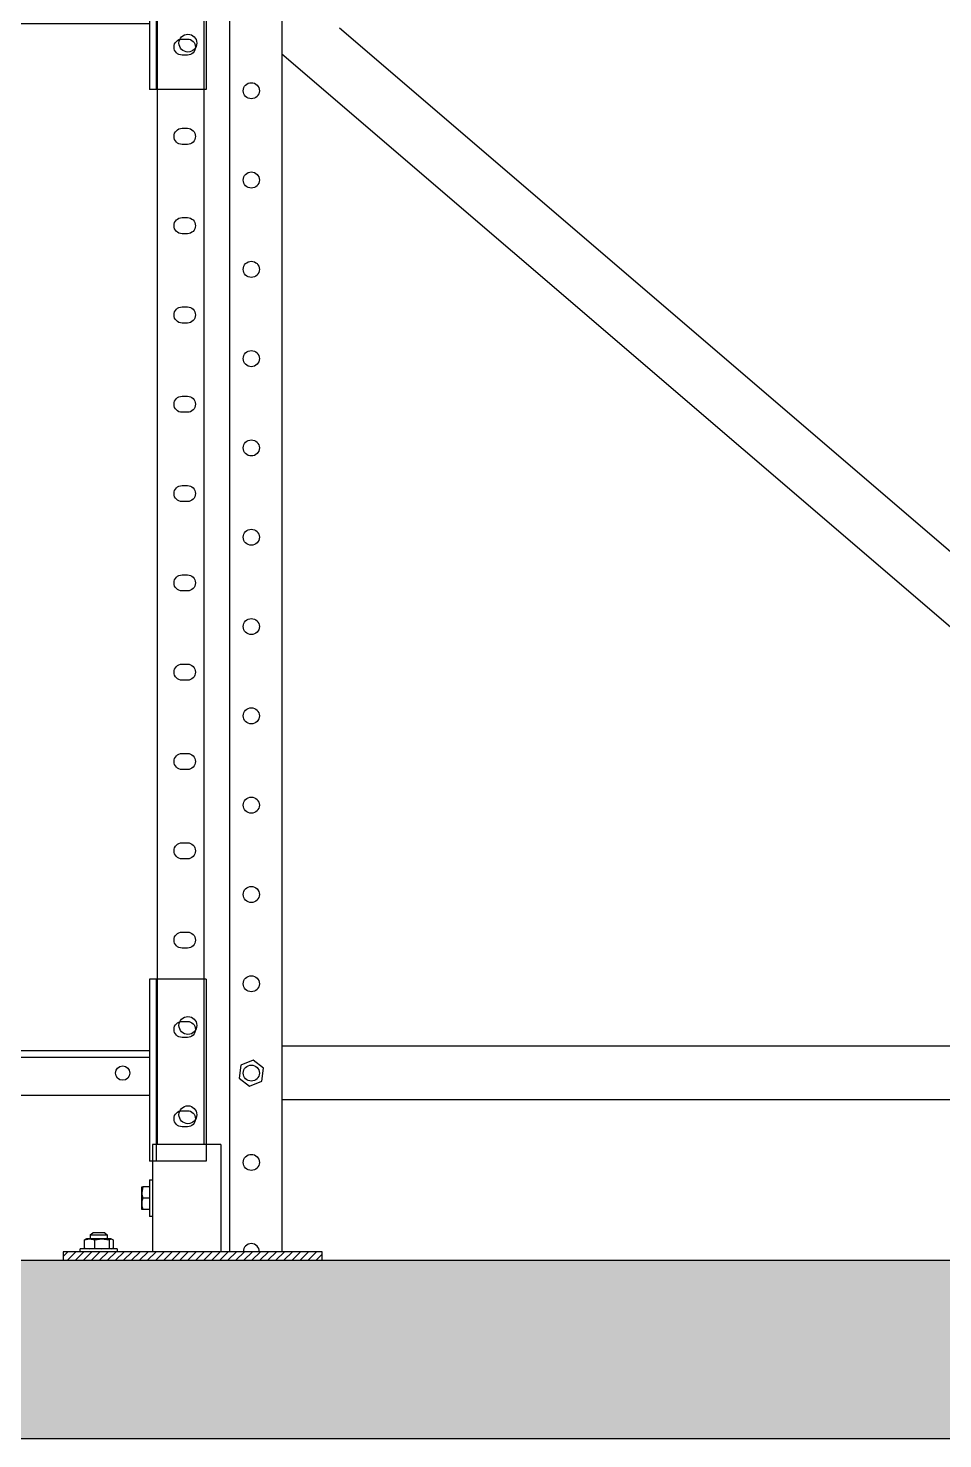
# Model space of a CAD drawing. Header units: millimetres. Extents: x 2596 to 53213, y 1175 to 12446.
# Drawn here: x 20692 to 21204, y 1652 to 2441 of the extents above; entities that cross this region are included whole.
import ezdxf

# ---------------------------------------------------------------- set-up
doc = ezdxf.new("R2010")
doc.units = ezdxf.units.MM
doc.linetypes.add('LIN0', pattern=[0])
doc.layers.add('MONTANTE', color=170, linetype='LIN0', lineweight=25)

# ---------------------------------------------------------------- blocks, each defined once
blk = doc.blocks.new('*U5')
at = {"layer": 'MONTANTE'}
h = blk.add_hatch(dxfattribs=at)
h.set_pattern_fill('ANSI31', color=256, angle=180)
h.set_pattern_definition([(45, (-29057.845, 38711.156), (-2.24506403, 2.24506403), [])])
h.paths.add_polyline_path([(-925.3, 4.75), (-780.3, 4.75), (-780.3, 0), (-925.3, 0)])
for p, q in [((-872.65, 8804.75), (-872.65, 64.75)), ((-846.46, 8804.75), (-846.46, 64.75)), ((-832.15, 8804.75), (-832.15, 4.75)), ((-802.9, 8804.75), (-802.9, 4.75)), ((-122.4, 134.21), (-770.61, 689.75)), ((-154.69, 119.75), (-802.9, 675.29)), ((-122.4, 119.75), (-802.9, 119.75)), ((-122.4, 89.75), (-802.9, 89.75)), ((-875.3, 64.75), (-875.3, 4.75)), ((-836.95, 64.75), (-875.3, 64.75)), ((-836.95, 64.75), (-836.95, 4.75)), ((-880.7, 41.1), (-881.27, 37.92)), ((-881.27, 28.4), (-881.27, 41.1)), ((-876.89, 41.1), (-880.7, 41.1)), ((-876.89, 45), (-875.3, 45)), ((-876.89, 45), (-876.89, 24.5)), ((-876.89, 34.75), (-880.7, 34.75)), ((-880.7, 28.4), (-881.27, 28.4)), ((-876.89, 28.4), (-880.7, 28.4)), ((-875.3, 24.5), (-876.89, 24.5)), ((-913.29, 11.35), (-910.41, 11.86)), ((-912.18, 11.86), (-913.29, 11.35)), ((-913.29, 6.79), (-913.29, 11.35)), ((-898.42, 11.86), (-912.18, 11.86)), ((-910.41, 11.86), (-907.53, 11.35)), ((-910.06, 14.26), (-908.65, 15.37)), ((-910.06, 14.26), (-900.54, 14.26)), ((-910.06, 14.26), (-910.06, 11.86)), ((-901.95, 15.37), (-908.65, 15.37)), ((-907.53, 11.35), (-903.54, 11.86)), ((-907.53, 6.79), (-907.53, 11.35)), ((-903.54, 11.86), (-899.54, 11.35)), ((-901.95, 15.37), (-900.54, 14.26)), ((-900.54, 14.26), (-900.54, 11.86)), ((-899.54, 11.35), (-898.42, 11.86)), ((-899.54, 11.35), (-899.54, 6.79)), ((-898.42, 11.86), (-897.31, 11.35)), ((-897.31, 11.35), (-897.31, 6.79)), ((-925.3, 4.75), (-925.3, 0)), ((-925.3, 4.75), (-925.3, 0)), ((-925.3, 4.75), (-925.3, 0)), ((-925.3, 4.75), (-925.3, 0)), ((-925.3, 4.75), (-925.3, 0)), ((-925.3, 4.75), (-925.3, 0)), ((-925.3, 4.75), (-925.3, 0)), ((-925.3, 4.75), (-925.3, 0)), ((-925.3, 4.75), (-925.3, 0)), ((-925.3, 4.75), (-925.3, 0)), ((-925.3, 4.75), (-925.3, 0)), ((-925.3, 4.75), (-925.3, 0)), ((-925.3, 4.75), (-925.3, 0)), ((-925.3, 4.75), (-925.3, 0)), ((-925.3, 4.75), (-925.3, 0)), ((-925.3, 4.75), (-925.3, 0)), ((-925.3, 4.75), (-925.3, 0)), ((-925.3, 4.75), (-925.3, 0)), ((-925.3, 4.75), (-925.3, 0)), ((-925.3, 4.75), (-925.3, 0)), ((-925.3, 4.75), (-925.3, 0)), ((-925.3, 4.75), (-925.3, 0)), ((-925.3, 4.75), (-925.3, 0)), ((-925.3, 4.75), (-925.3, 0)), ((-925.3, 4.75), (-925.3, 0)), ((-925.3, 4.75), (-925.3, 0)), ((-925.3, 4.75), (-925.3, 0)), ((-925.3, 4.75), (-925.3, 0)), ((-925.3, 4.75), (-925.3, 0)), ((-925.3, 4.75), (-925.3, 0)), ((-925.3, 4.75), (-925.3, 0)), ((-925.3, 4.75), (-925.3, 0)), ((-925.3, 4.75), (-925.3, 0)), ((-925.3, 4.75), (-925.3, 0)), ((-925.3, 4.75), (-925.3, 0)), ((-925.3, 4.75), (-925.3, 0)), ((-925.3, 4.75), (-925.3, 0)), ((-925.3, 4.75), (-925.3, 0)), ((-925.3, 4.75), (-925.3, 0)), ((-925.3, 4.75), (-925.3, 0)), ((-925.3, 4.75), (-925.3, 0)), ((-925.3, 4.75), (-925.3, 0)), ((-925.3, 4.75), (-925.3, 0)), ((-925.3, 4.75), (-925.3, 0)), ((-925.3, 4.75), (-925.3, 0)), ((-925.3, 4.75), (-925.3, 0)), ((-925.3, 4.75), (-925.3, 0)), ((-925.3, 4.75), (-925.3, 0)), ((-925.3, 4.75), (-925.3, 0)), ((-925.3, 4.75), (-925.3, 0)), ((-925.3, 4.75), (-925.3, 0)), ((-925.3, 4.75), (-925.3, 0)), ((-925.3, 4.75), (-925.3, 0)), ((-925.3, 4.75), (-925.3, 0)), ((-925.3, 4.75), (-925.3, 0)), ((-925.3, 4.75), (-925.3, 0)), ((-925.3, 4.75), (-925.3, 0)), ((-925.3, 4.75), (-925.3, 0)), ((-925.3, 4.75), (-925.3, 0)), ((-925.3, 4.75), (-925.3, 0)), ((-925.3, 4.75), (-925.3, 0)), ((-925.3, 4.75), (-925.3, 0)), ((-925.3, 4.75), (-925.3, 0)), ((-925.3, 4.75), (-925.3, 0)), ((-925.3, 4.75), (-925.3, 0)), ((-925.3, 4.75), (-925.3, 0)), ((-925.3, 4.75), (-925.3, 0)), ((-925.3, 4.75), (-925.3, 0)), ((-925.3, 4.75), (-925.3, 0)), ((-925.3, 4.75), (-925.3, 0)), ((-925.3, 4.75), (-925.3, 0)), ((-925.3, 4.75), (-925.3, 0)), ((-925.3, 4.75), (-925.3, 0)), ((-925.3, 4.75), (-925.3, 0)), ((-925.3, 4.75), (-925.3, 0)), ((-925.3, 4.75), (-925.3, 0)), ((-925.3, 4.75), (-925.3, 0)), ((-925.3, 4.75), (-925.3, 0)), ((-925.3, 4.75), (-925.3, 0)), ((-925.3, 4.75), (-925.3, 0)), ((-925.3, 4.75), (-925.3, 0)), ((-925.3, 4.75), (-925.3, 0)), ((-925.3, 4.75), (-925.3, 0)), ((-925.3, 4.75), (-925.3, 0)), ((-925.3, 4.75), (-925.3, 0)), ((-925.3, 4.75), (-925.3, 0)), ((-925.3, 4.75), (-925.3, 0)), ((-925.3, 4.75), (-925.3, 0)), ((-925.3, 4.75), (-925.3, 0)), ((-925.3, 4.75), (-925.3, 0)), ((-925.3, 4.75), (-925.3, 0)), ((-925.3, 4.75), (-925.3, 0)), ((-925.3, 4.75), (-925.3, 0)), ((-925.3, 4.75), (-925.3, 0)), ((-925.3, 4.75), (-925.3, 0)), ((-925.3, 4.75), (-925.3, 0)), ((-925.3, 4.75), (-925.3, 0)), ((-925.3, 4.75), (-925.3, 0)), ((-925.3, 4.75), (-925.3, 0)), ((-925.3, 4.75), (-925.3, 0)), ((-925.3, 4.75), (-925.3, 0)), ((-925.3, 4.75), (-925.3, 0)), ((-925.3, 4.75), (-925.3, 0)), ((-925.3, 4.75), (-925.3, 0)), ((-925.3, 4.75), (-925.3, 0)), ((-925.3, 4.75), (-925.3, 0)), ((-925.3, 4.75), (-925.3, 0)), ((-925.3, 4.75), (-925.3, 0)), ((-925.3, 4.75), (-925.3, 0)), ((-925.3, 4.75), (-925.3, 0)), ((-925.3, 4.75), (-925.3, 0)), ((-925.3, 4.75), (-925.3, 0)), ((-925.3, 4.75), (-925.3, 0)), ((-925.3, 4.75), (-925.3, 0)), ((-925.3, 4.75), (-925.3, 0)), ((-925.3, 4.75), (-925.3, 0)), ((-925.3, 4.75), (-925.3, 0)), ((-925.3, 4.75), (-925.3, 0)), ((-925.3, 4.75), (-925.3, 0)), ((-925.3, 4.75), (-925.3, 0)), ((-925.3, 4.75), (-925.3, 0)), ((-925.3, 4.75), (-925.3, 0)), ((-925.3, 4.75), (-925.3, 0)), ((-925.3, 4.75), (-925.3, 0)), ((-925.3, 4.75), (-925.3, 0)), ((-925.3, 4.75), (-925.3, 0)), ((-925.3, 4.75), (-925.3, 0)), ((-925.3, 4.75), (-925.3, 0)), ((-925.3, 4.75), (-925.3, 0)), ((-925.3, 4.75), (-925.3, 0)), ((-925.3, 4.75), (-925.3, 0)), ((-925.3, 4.75), (-925.3, 0)), ((-925.3, 4.75), (-925.3, 0)), ((-925.3, 4.75), (-925.3, 0)), ((-925.3, 4.75), (-925.3, 0)), ((-925.3, 4.75), (-925.3, 0)), ((-925.3, 4.75), (-925.3, 0)), ((-925.3, 4.75), (-925.3, 0)), ((-925.3, 4.75), (-925.3, 0)), ((-925.3, 4.75), (-925.3, 0)), ((-925.3, 4.75), (-925.3, 0)), ((-925.3, 4.75), (-925.3, 0)), ((-925.3, 4.75), (-925.3, 0)), ((-925.3, 4.75), (-925.3, 0)), ((-925.3, 4.75), (-925.3, 0)), ((-925.3, 4.75), (-925.3, 0)), ((-925.3, 4.75), (-925.3, 0)), ((-925.3, 4.75), (-925.3, 0)), ((-925.3, 4.75), (-925.3, 0)), ((-925.3, 4.75), (-925.3, 0)), ((-925.3, 4.75), (-925.3, 0)), ((-925.3, 4.75), (-925.3, 0)), ((-925.3, 4.75), (-925.3, 0)), ((-925.3, 4.75), (-925.3, 0)), ((-925.3, 4.75), (-925.3, 0)), ((-925.3, 4.75), (-925.3, 0)), ((-925.3, 4.75), (-925.3, 0)), ((-925.3, 4.75), (-925.3, 0)), ((-925.3, 4.75), (-925.3, 0)), ((-925.3, 4.75), (-925.3, 0)), ((-925.3, 4.75), (-925.3, 0)), ((-925.3, 4.75), (-925.3, 0)), ((-925.3, 4.75), (-925.3, 0)), ((-925.3, 4.75), (-925.3, 0)), ((-925.3, 4.75), (-925.3, 0)), ((-925.3, 4.75), (-925.3, 0)), ((-925.3, 4.75), (-925.3, 0)), ((-925.3, 4.75), (-925.3, 0)), ((-925.3, 4.75), (-925.3, 0)), ((-925.3, 4.75), (-925.3, 0)), ((-925.3, 4.75), (-925.3, 0)), ((-925.3, 4.75), (-925.3, 0)), ((-925.3, 4.75), (-925.3, 0)), ((-925.3, 4.75), (-925.3, 0)), ((-925.3, 4.75), (-925.3, 0)), ((-925.3, 4.75), (-925.3, 0)), ((-925.3, 4.75), (-925.3, 0)), ((-925.3, 4.75), (-925.3, 0)), ((-925.3, 4.75), (-925.3, 0)), ((-925.3, 4.75), (-925.3, 0)), ((-925.3, 4.75), (-925.3, 0)), ((-925.3, 4.75), (-925.3, 0)), ((-925.3, 4.75), (-925.3, 0)), ((-925.3, 4.75), (-925.3, 0)), ((-925.3, 4.75), (-925.3, 0)), ((-925.3, 4.75), (-925.3, 0)), ((-925.3, 4.75), (-925.3, 0)), ((-925.3, 4.75), (-925.3, 0)), ((-925.3, 4.75), (-925.3, 0)), ((-925.3, 4.75), (-925.3, 0)), ((-925.3, 4.75), (-925.3, 0)), ((-925.3, 4.75), (-925.3, 0)), ((-925.3, 4.75), (-925.3, 0)), ((-925.3, 4.75), (-925.3, 0)), ((-925.3, 4.75), (-925.3, 0)), ((-925.3, 4.75), (-925.3, 0)), ((-925.3, 4.75), (-925.3, 0)), ((-925.3, 4.75), (-925.3, 0)), ((-925.3, 4.75), (-925.3, 0)), ((-925.3, 4.75), (-925.3, 0)), ((-925.3, 4.75), (-925.3, 0)), ((-925.3, 4.75), (-925.3, 0)), ((-925.3, 4.75), (-925.3, 0)), ((-925.3, 4.75), (-925.3, 0)), ((-925.3, 4.75), (-925.3, 0)), ((-925.3, 4.75), (-925.3, 0)), ((-925.3, 4.75), (-925.3, 0)), ((-925.3, 4.75), (-925.3, 0)), ((-925.3, 4.75), (-925.3, 0)), ((-925.3, 4.75), (-925.3, 0)), ((-925.3, 4.75), (-925.3, 0)), ((-925.3, 4.75), (-925.3, 0)), ((-925.3, 4.75), (-925.3, 0)), ((-925.3, 4.75), (-925.3, 0)), ((-925.3, 4.75), (-925.3, 0)), ((-925.3, 4.75), (-925.3, 0)), ((-925.3, 4.75), (-925.3, 0)), ((-925.3, 4.75), (-925.3, 0)), ((-925.3, 4.75), (-925.3, 0)), ((-925.3, 4.75), (-925.3, 0)), ((-925.3, 4.75), (-925.3, 0)), ((-925.3, 4.75), (-925.3, 0)), ((-925.3, 4.75), (-925.3, 0)), ((-925.3, 4.75), (-925.3, 0)), ((-925.3, 4.75), (-925.3, 0)), ((-925.3, 4.75), (-925.3, 0)), ((-925.3, 4.75), (-925.3, 0)), ((-925.3, 4.75), (-925.3, 0)), ((-925.3, 4.75), (-925.3, 0)), ((-925.3, 4.75), (-925.3, 0)), ((-925.3, 4.75), (-925.3, 0)), ((-925.3, 4.75), (-925.3, 0)), ((-925.3, 4.75), (-925.3, 0)), ((-925.3, 4.75), (-925.3, 0)), ((-925.3, 4.75), (-925.3, 0)), ((-925.3, 4.75), (-925.3, 0)), ((-925.3, 4.75), (-925.3, 0)), ((-925.3, 4.75), (-925.3, 0)), ((-925.3, 4.75), (-925.3, 0)), ((-925.3, 4.75), (-925.3, 0)), ((-925.3, 4.75), (-925.3, 0)), ((-925.3, 4.75), (-925.3, 0)), ((-925.3, 4.75), (-925.3, 0)), ((-925.3, 4.75), (-925.3, 0)), ((-925.3, 4.75), (-925.3, 0)), ((-925.3, 4.75), (-925.3, 0)), ((-925.3, 4.75), (-925.3, 0)), ((-925.3, 4.75), (-925.3, 0)), ((-925.3, 4.75), (-925.3, 0)), ((-925.3, 4.75), (-925.3, 0)), ((-925.3, 4.75), (-925.3, 0)), ((-925.3, 4.75), (-925.3, 0)), ((-925.3, 4.75), (-925.3, 0)), ((-925.3, 4.75), (-925.3, 0)), ((-925.3, 4.75), (-925.3, 0)), ((-925.3, 4.75), (-925.3, 0)), ((-925.3, 4.75), (-925.3, 0)), ((-925.3, 4.75), (-925.3, 0)), ((-925.3, 4.75), (-925.3, 0)), ((-925.3, 4.75), (-925.3, 0)), ((-925.3, 4.75), (-925.3, 0)), ((-925.3, 4.75), (-925.3, 0)), ((-925.3, 4.75), (-925.3, 0)), ((-925.3, 4.75), (-925.3, 0)), ((-925.3, 4.75), (-925.3, 0)), ((-925.3, 4.75), (-925.3, 0)), ((-925.3, 4.75), (-925.3, 0)), ((-925.3, 4.75), (-925.3, 0)), ((-925.3, 4.75), (-925.3, 0)), ((-925.3, 4.75), (-925.3, 0)), ((-925.3, 4.75), (-925.3, 0)), ((-925.3, 4.75), (-925.3, 0)), ((-925.3, 4.75), (-925.3, 0)), ((-925.3, 4.75), (-925.3, 0)), ((-925.3, 4.75), (-925.3, 0)), ((-925.3, 4.75), (-925.3, 0)), ((-925.3, 4.75), (-925.3, 0)), ((-925.3, 4.75), (-925.3, 0)), ((-925.3, 4.75), (-925.3, 0)), ((-925.3, 4.75), (-925.3, 0)), ((-925.3, 4.75), (-925.3, 0)), ((-925.3, 4.75), (-925.3, 0)), ((-925.3, 4.75), (-925.3, 0)), ((-925.3, 4.75), (-925.3, 0)), ((-925.3, 4.75), (-925.3, 0)), ((-925.3, 4.75), (-925.3, 0)), ((-925.3, 4.75), (-925.3, 0)), ((-925.3, 4.75), (-925.3, 0)), ((-925.3, 4.75), (-925.3, 0)), ((-925.3, 4.75), (-925.3, 0)), ((-925.3, 4.75), (-925.3, 0)), ((-925.3, 4.75), (-925.3, 0)), ((-925.3, 4.75), (-925.3, 0)), ((-925.3, 4.75), (-925.3, 0)), ((-925.3, 4.75), (-925.3, 0)), ((-925.3, 4.75), (-925.3, 0)), ((-925.3, 4.75), (-925.3, 0)), ((-925.3, 4.75), (-925.3, 0)), ((-925.3, 4.75), (-925.3, 0)), ((-925.3, 4.75), (-925.3, 0)), ((-925.3, 4.75), (-925.3, 0)), ((-925.3, 4.75), (-925.3, 0)), ((-925.3, 4.75), (-925.3, 0)), ((-925.3, 4.75), (-925.3, 0)), ((-925.3, 4.75), (-925.3, 0)), ((-925.3, 4.75), (-925.3, 0)), ((-925.3, 4.75), (-925.3, 0)), ((-925.3, 4.75), (-925.3, 0)), ((-925.3, 4.75), (-925.3, 0)), ((-925.3, 4.75), (-925.3, 0)), ((-925.3, 4.75), (-925.3, 0)), ((-925.3, 4.75), (-925.3, 0)), ((-925.3, 4.75), (-925.3, 0)), ((-925.3, 4.75), (-925.3, 0)), ((-925.3, 4.75), (-925.3, 0)), ((-925.3, 4.75), (-925.3, 0)), ((-925.3, 4.75), (-925.3, 0)), ((-925.3, 4.75), (-925.3, 0)), ((-925.3, 4.75), (-925.3, 0)), ((-925.3, 4.75), (-925.3, 0)), ((-925.3, 4.75), (-925.3, 0)), ((-925.3, 4.75), (-925.3, 0)), ((-925.3, 4.75), (-925.3, 0)), ((-925.3, 4.75), (-925.3, 0)), ((-780.3, 4.75), (-925.3, 4.75)), ((-925.3, 4.75), (-925.3, 0)), ((-925.3, 0), (-780.3, 0)), ((-915.65, 4.75), (-915.65, 6.27)), ((-894.95, 6.27), (-915.65, 6.27)), ((-912.44, 6.27), (-913.29, 6.79)), ((-913.29, 6.79), (-910.41, 6.27)), ((-910.41, 6.27), (-907.53, 6.79)), ((-907.53, 6.79), (-903.54, 6.27)), ((-903.54, 6.27), (-899.54, 6.79)), ((-899.54, 6.79), (-898.42, 6.27)), ((-897.31, 6.79), (-898.16, 6.27)), ((-894.95, 6.27), (-894.95, 4.75)), ((-780.3, 0), (-780.3, 4.75)), ((-780.3, 0), (-780.3, 4.75)), ((-780.3, 0), (-780.3, 4.75)), ((-780.3, 0), (-780.3, 4.75)), ((-780.3, 0), (-780.3, 4.75)), ((-780.3, 0), (-780.3, 4.75)), ((-780.3, 0), (-780.3, 4.75)), ((-780.3, 0), (-780.3, 4.75)), ((-780.3, 0), (-780.3, 4.75)), ((-780.3, 0), (-780.3, 4.75)), ((-780.3, 0), (-780.3, 4.75)), ((-780.3, 0), (-780.3, 4.75)), ((-780.3, 0), (-780.3, 4.75)), ((-780.3, 0), (-780.3, 4.75)), ((-780.3, 0), (-780.3, 4.75)), ((-780.3, 0), (-780.3, 4.75)), ((-780.3, 0), (-780.3, 4.75)), ((-780.3, 0), (-780.3, 4.75)), ((-780.3, 0), (-780.3, 4.75)), ((-780.3, 0), (-780.3, 4.75)), ((-780.3, 0), (-780.3, 4.75)), ((-780.3, 0), (-780.3, 4.75)), ((-780.3, 0), (-780.3, 4.75)), ((-780.3, 0), (-780.3, 4.75)), ((-780.3, 0), (-780.3, 4.75)), ((-780.3, 0), (-780.3, 4.75)), ((-780.3, 0), (-780.3, 4.75)), ((-780.3, 0), (-780.3, 4.75)), ((-780.3, 0), (-780.3, 4.75)), ((-780.3, 0), (-780.3, 4.75)), ((-780.3, 0), (-780.3, 4.75)), ((-780.3, 0), (-780.3, 4.75)), ((-780.3, 0), (-780.3, 4.75)), ((-780.3, 0), (-780.3, 4.75)), ((-780.3, 0), (-780.3, 4.75)), ((-780.3, 0), (-780.3, 4.75)), ((-780.3, 0), (-780.3, 4.75)), ((-780.3, 0), (-780.3, 4.75)), ((-780.3, 0), (-780.3, 4.75)), ((-780.3, 0), (-780.3, 4.75)), ((-780.3, 0), (-780.3, 4.75)), ((-780.3, 0), (-780.3, 4.75)), ((-780.3, 0), (-780.3, 4.75)), ((-780.3, 0), (-780.3, 4.75)), ((-780.3, 0), (-780.3, 4.75)), ((-780.3, 0), (-780.3, 4.75)), ((-780.3, 0), (-780.3, 4.75)), ((-780.3, 0), (-780.3, 4.75)), ((-780.3, 0), (-780.3, 4.75)), ((-780.3, 0), (-780.3, 4.75)), ((-780.3, 0), (-780.3, 4.75)), ((-780.3, 0), (-780.3, 4.75)), ((-780.3, 0), (-780.3, 4.75)), ((-780.3, 0), (-780.3, 4.75)), ((-780.3, 0), (-780.3, 4.75)), ((-780.3, 0), (-780.3, 4.75)), ((-780.3, 0), (-780.3, 4.75)), ((-780.3, 0), (-780.3, 4.75)), ((-780.3, 0), (-780.3, 4.75)), ((-780.3, 0), (-780.3, 4.75)), ((-780.3, 0), (-780.3, 4.75)), ((-780.3, 0), (-780.3, 4.75)), ((-780.3, 0), (-780.3, 4.75)), ((-780.3, 0), (-780.3, 4.75)), ((-780.3, 0), (-780.3, 4.75)), ((-780.3, 0), (-780.3, 4.75)), ((-780.3, 0), (-780.3, 4.75)), ((-780.3, 0), (-780.3, 4.75)), ((-780.3, 0), (-780.3, 4.75)), ((-780.3, 0), (-780.3, 4.75)), ((-780.3, 0), (-780.3, 4.75)), ((-780.3, 0), (-780.3, 4.75)), ((-780.3, 0), (-780.3, 4.75)), ((-780.3, 0), (-780.3, 4.75)), ((-780.3, 0), (-780.3, 4.75)), ((-780.3, 0), (-780.3, 4.75)), ((-780.3, 0), (-780.3, 4.75)), ((-780.3, 0), (-780.3, 4.75)), ((-780.3, 0), (-780.3, 4.75)), ((-780.3, 0), (-780.3, 4.75)), ((-780.3, 0), (-780.3, 4.75)), ((-780.3, 0), (-780.3, 4.75)), ((-780.3, 0), (-780.3, 4.75)), ((-780.3, 0), (-780.3, 4.75)), ((-780.3, 0), (-780.3, 4.75)), ((-780.3, 0), (-780.3, 4.75)), ((-780.3, 0), (-780.3, 4.75)), ((-780.3, 0), (-780.3, 4.75)), ((-780.3, 0), (-780.3, 4.75)), ((-780.3, 0), (-780.3, 4.75)), ((-780.3, 0), (-780.3, 4.75)), ((-780.3, 0), (-780.3, 4.75)), ((-780.3, 0), (-780.3, 4.75)), ((-780.3, 0), (-780.3, 4.75)), ((-780.3, 0), (-780.3, 4.75)), ((-780.3, 0), (-780.3, 4.75)), ((-780.3, 0), (-780.3, 4.75)), ((-780.3, 0), (-780.3, 4.75)), ((-780.3, 0), (-780.3, 4.75)), ((-780.3, 0), (-780.3, 4.75)), ((-780.3, 0), (-780.3, 4.75)), ((-780.3, 0), (-780.3, 4.75)), ((-780.3, 0), (-780.3, 4.75)), ((-780.3, 0), (-780.3, 4.75)), ((-780.3, 0), (-780.3, 4.75)), ((-780.3, 0), (-780.3, 4.75)), ((-780.3, 0), (-780.3, 4.75)), ((-780.3, 0), (-780.3, 4.75)), ((-780.3, 0), (-780.3, 4.75)), ((-780.3, 0), (-780.3, 4.75)), ((-780.3, 0), (-780.3, 4.75)), ((-780.3, 0), (-780.3, 4.75)), ((-780.3, 0), (-780.3, 4.75)), ((-780.3, 0), (-780.3, 4.75)), ((-780.3, 0), (-780.3, 4.75)), ((-780.3, 0), (-780.3, 4.75)), ((-780.3, 0), (-780.3, 4.75)), ((-780.3, 0), (-780.3, 4.75)), ((-780.3, 0), (-780.3, 4.75)), ((-780.3, 0), (-780.3, 4.75)), ((-780.3, 0), (-780.3, 4.75)), ((-780.3, 0), (-780.3, 4.75)), ((-780.3, 0), (-780.3, 4.75)), ((-780.3, 0), (-780.3, 4.75)), ((-780.3, 0), (-780.3, 4.75)), ((-780.3, 0), (-780.3, 4.75)), ((-780.3, 0), (-780.3, 4.75)), ((-780.3, 0), (-780.3, 4.75)), ((-780.3, 0), (-780.3, 4.75)), ((-780.3, 0), (-780.3, 4.75)), ((-780.3, 0), (-780.3, 4.75)), ((-780.3, 0), (-780.3, 4.75)), ((-780.3, 0), (-780.3, 4.75)), ((-780.3, 0), (-780.3, 4.75)), ((-780.3, 0), (-780.3, 4.75)), ((-780.3, 0), (-780.3, 4.75)), ((-780.3, 0), (-780.3, 4.75)), ((-780.3, 0), (-780.3, 4.75)), ((-780.3, 0), (-780.3, 4.75)), ((-780.3, 0), (-780.3, 4.75)), ((-780.3, 0), (-780.3, 4.75)), ((-780.3, 0), (-780.3, 4.75)), ((-780.3, 0), (-780.3, 4.75)), ((-780.3, 0), (-780.3, 4.75)), ((-780.3, 0), (-780.3, 4.75)), ((-780.3, 0), (-780.3, 4.75)), ((-780.3, 0), (-780.3, 4.75)), ((-780.3, 0), (-780.3, 4.75)), ((-780.3, 0), (-780.3, 4.75)), ((-780.3, 0), (-780.3, 4.75)), ((-780.3, 0), (-780.3, 4.75)), ((-780.3, 0), (-780.3, 4.75)), ((-780.3, 0), (-780.3, 4.75)), ((-780.3, 0), (-780.3, 4.75)), ((-780.3, 0), (-780.3, 4.75)), ((-780.3, 0), (-780.3, 4.75)), ((-780.3, 0), (-780.3, 4.75)), ((-780.3, 0), (-780.3, 4.75)), ((-780.3, 0), (-780.3, 4.75)), ((-780.3, 0), (-780.3, 4.75)), ((-780.3, 0), (-780.3, 4.75)), ((-780.3, 0), (-780.3, 4.75)), ((-780.3, 0), (-780.3, 4.75)), ((-780.3, 0), (-780.3, 4.75)), ((-780.3, 0), (-780.3, 4.75)), ((-780.3, 0), (-780.3, 4.75)), ((-780.3, 0), (-780.3, 4.75)), ((-780.3, 0), (-780.3, 4.75)), ((-780.3, 0), (-780.3, 4.75)), ((-780.3, 0), (-780.3, 4.75)), ((-780.3, 0), (-780.3, 4.75)), ((-780.3, 0), (-780.3, 4.75)), ((-780.3, 0), (-780.3, 4.75)), ((-780.3, 0), (-780.3, 4.75)), ((-780.3, 0), (-780.3, 4.75)), ((-780.3, 0), (-780.3, 4.75)), ((-780.3, 0), (-780.3, 4.75)), ((-780.3, 0), (-780.3, 4.75)), ((-780.3, 0), (-780.3, 4.75)), ((-780.3, 0), (-780.3, 4.75)), ((-780.3, 0), (-780.3, 4.75)), ((-780.3, 0), (-780.3, 4.75)), ((-780.3, 0), (-780.3, 4.75)), ((-780.3, 0), (-780.3, 4.75)), ((-780.3, 0), (-780.3, 4.75)), ((-780.3, 0), (-780.3, 4.75)), ((-780.3, 0), (-780.3, 4.75)), ((-780.3, 0), (-780.3, 4.75)), ((-780.3, 0), (-780.3, 4.75)), ((-780.3, 0), (-780.3, 4.75)), ((-780.3, 0), (-780.3, 4.75)), ((-780.3, 0), (-780.3, 4.75)), ((-780.3, 0), (-780.3, 4.75)), ((-780.3, 0), (-780.3, 4.75)), ((-780.3, 0), (-780.3, 4.75)), ((-780.3, 0), (-780.3, 4.75)), ((-780.3, 0), (-780.3, 4.75)), ((-780.3, 0), (-780.3, 4.75)), ((-780.3, 0), (-780.3, 4.75)), ((-780.3, 0), (-780.3, 4.75)), ((-780.3, 0), (-780.3, 4.75)), ((-780.3, 0), (-780.3, 4.75)), ((-780.3, 0), (-780.3, 4.75)), ((-780.3, 0), (-780.3, 4.75)), ((-780.3, 0), (-780.3, 4.75)), ((-780.3, 0), (-780.3, 4.75)), ((-780.3, 0), (-780.3, 4.75)), ((-780.3, 0), (-780.3, 4.75)), ((-780.3, 0), (-780.3, 4.75)), ((-780.3, 0), (-780.3, 4.75)), ((-780.3, 0), (-780.3, 4.75)), ((-780.3, 0), (-780.3, 4.75)), ((-780.3, 0), (-780.3, 4.75)), ((-780.3, 0), (-780.3, 4.75)), ((-780.3, 0), (-780.3, 4.75)), ((-780.3, 0), (-780.3, 4.75)), ((-780.3, 0), (-780.3, 4.75)), ((-780.3, 0), (-780.3, 4.75)), ((-780.3, 0), (-780.3, 4.75)), ((-780.3, 0), (-780.3, 4.75)), ((-780.3, 0), (-780.3, 4.75)), ((-780.3, 0), (-780.3, 4.75)), ((-780.3, 0), (-780.3, 4.75)), ((-780.3, 0), (-780.3, 4.75)), ((-780.3, 0), (-780.3, 4.75)), ((-780.3, 0), (-780.3, 4.75)), ((-780.3, 0), (-780.3, 4.75)), ((-780.3, 0), (-780.3, 4.75)), ((-780.3, 0), (-780.3, 4.75)), ((-780.3, 0), (-780.3, 4.75)), ((-780.3, 0), (-780.3, 4.75)), ((-780.3, 0), (-780.3, 4.75)), ((-780.3, 0), (-780.3, 4.75)), ((-780.3, 0), (-780.3, 4.75)), ((-780.3, 0), (-780.3, 4.75)), ((-780.3, 0), (-780.3, 4.75)), ((-780.3, 0), (-780.3, 4.75)), ((-780.3, 0), (-780.3, 4.75)), ((-780.3, 0), (-780.3, 4.75)), ((-780.3, 0), (-780.3, 4.75)), ((-780.3, 0), (-780.3, 4.75)), ((-780.3, 0), (-780.3, 4.75)), ((-780.3, 0), (-780.3, 4.75)), ((-780.3, 0), (-780.3, 4.75)), ((-780.3, 0), (-780.3, 4.75)), ((-780.3, 0), (-780.3, 4.75)), ((-780.3, 0), (-780.3, 4.75)), ((-780.3, 0), (-780.3, 4.75)), ((-780.3, 0), (-780.3, 4.75)), ((-780.3, 0), (-780.3, 4.75)), ((-780.3, 0), (-780.3, 4.75)), ((-780.3, 0), (-780.3, 4.75)), ((-780.3, 0), (-780.3, 4.75)), ((-780.3, 0), (-780.3, 4.75)), ((-780.3, 0), (-780.3, 4.75)), ((-780.3, 0), (-780.3, 4.75)), ((-780.3, 0), (-780.3, 4.75)), ((-780.3, 0), (-780.3, 4.75)), ((-780.3, 0), (-780.3, 4.75)), ((-780.3, 0), (-780.3, 4.75)), ((-780.3, 0), (-780.3, 4.75)), ((-780.3, 0), (-780.3, 4.75)), ((-780.3, 0), (-780.3, 4.75)), ((-780.3, 0), (-780.3, 4.75)), ((-780.3, 0), (-780.3, 4.75)), ((-780.3, 0), (-780.3, 4.75)), ((-780.3, 0), (-780.3, 4.75)), ((-780.3, 0), (-780.3, 4.75)), ((-780.3, 0), (-780.3, 4.75)), ((-780.3, 0), (-780.3, 4.75)), ((-780.3, 0), (-780.3, 4.75)), ((-780.3, 0), (-780.3, 4.75)), ((-780.3, 0), (-780.3, 4.75)), ((-780.3, 0), (-780.3, 4.75)), ((-780.3, 0), (-780.3, 4.75)), ((-780.3, 0), (-780.3, 4.75)), ((-780.3, 0), (-780.3, 4.75)), ((-780.3, 0), (-780.3, 4.75)), ((-780.3, 0), (-780.3, 4.75)), ((-780.3, 0), (-780.3, 4.75)), ((-780.3, 0), (-780.3, 4.75)), ((-780.3, 0), (-780.3, 4.75)), ((-780.3, 0), (-780.3, 4.75)), ((-780.3, 0), (-780.3, 4.75)), ((-780.3, 0), (-780.3, 4.75)), ((-780.3, 0), (-780.3, 4.75)), ((-780.3, 0), (-780.3, 4.75)), ((-780.3, 0), (-780.3, 4.75)), ((-780.3, 0), (-780.3, 4.75)), ((-780.3, 0), (-780.3, 4.75)), ((-780.3, 0), (-780.3, 4.75)), ((-780.3, 0), (-780.3, 4.75)), ((-780.3, 0), (-780.3, 4.75)), ((-780.3, 0), (-780.3, 4.75)), ((-780.3, 0), (-780.3, 4.75)), ((-780.3, 0), (-780.3, 4.75)), ((-780.3, 0), (-780.3, 4.75)), ((-780.3, 0), (-780.3, 4.75)), ((-780.3, 0), (-780.3, 4.75)), ((-780.3, 0), (-780.3, 4.75)), ((-780.3, 0), (-780.3, 4.75)), ((-780.3, 0), (-780.3, 4.75)), ((-780.3, 0), (-780.3, 4.75)), ((-780.3, 0), (-780.3, 4.75)), ((-780.3, 0), (-780.3, 4.75)), ((-780.3, 0), (-780.3, 4.75)), ((-780.3, 0), (-780.3, 4.75)), ((-780.3, 0), (-780.3, 4.75)), ((-780.3, 0), (-780.3, 4.75)), ((-780.3, 0), (-780.3, 4.75)), ((-780.3, 0), (-780.3, 4.75)), ((-780.3, 0), (-780.3, 4.75)), ((-780.3, 0), (-780.3, 4.75)), ((-780.3, 0), (-780.3, 4.75)), ((-780.3, 0), (-780.3, 4.75)), ((-780.3, 0), (-780.3, 4.75)), ((-780.3, 0), (-780.3, 4.75)), ((-780.3, 0), (-780.3, 4.75)), ((-780.3, 0), (-780.3, 4.75)), ((-780.3, 0), (-780.3, 4.75)), ((-780.3, 0), (-780.3, 4.75)), ((-780.3, 0), (-780.3, 4.75)), ((-780.3, 0), (-780.3, 4.75)), ((-780.3, 0), (-780.3, 4.75)), ((-780.3, 0), (-780.3, 4.75))]:
    blk.add_line(p, q, dxfattribs=at)
for points in [[(-855.68, 674.7), (-858.68, 674.7, -1), (-858.68, 683.7), (-855.68, 683.7, -1)], [(-855.68, 624.7), (-858.68, 624.7, -1), (-858.68, 633.7), (-855.68, 633.7, -1)], [(-855.68, 574.7), (-858.68, 574.7, -1), (-858.68, 583.7), (-855.68, 583.7, -1)], [(-855.68, 524.7), (-858.68, 524.7, -1), (-858.68, 533.7), (-855.68, 533.7, -1)], [(-855.68, 474.7), (-858.68, 474.7, -1), (-858.68, 483.7), (-855.68, 483.7, -1)], [(-855.68, 424.7), (-858.68, 424.7, -1), (-858.68, 433.7), (-855.68, 433.7, -1)], [(-855.68, 374.7), (-858.68, 374.7, -1), (-858.68, 383.7), (-855.68, 383.7, -1)], [(-855.68, 324.7), (-858.68, 324.7, -1), (-858.68, 333.7), (-855.68, 333.7, -1)], [(-855.68, 274.7), (-858.68, 274.7, -1), (-858.68, 283.7), (-855.68, 283.7, -1)], [(-855.68, 224.7), (-858.68, 224.7, -1), (-858.68, 233.7), (-855.68, 233.7, -1)], [(-855.68, 174.7), (-858.68, 174.7, -1), (-858.68, 183.7), (-855.68, 183.7, -1)], [(-855.68, 124.7), (-858.68, 124.7, -1), (-858.68, 133.7), (-855.68, 133.7, -1)], [(-855.68, 74.7), (-858.68, 74.7, -1), (-858.68, 83.7), (-855.68, 83.7, -1)]]:
    blk.add_lwpolyline(points, format="xyb", close=True, dxfattribs=at)
blk.add_lwpolyline([(-818.92, 112.02), (-825.7, 109.23), (-826.68, 101.96), (-820.87, 97.48), (-814.09, 100.27), (-813.12, 107.54), (-818.92, 112.02)], dxfattribs=at)
for centre in [(-819.9, 654.75), (-819.9, 604.75), (-819.9, 554.75), (-819.9, 504.75), (-819.9, 454.75), (-819.9, 404.75), (-819.9, 354.75), (-819.9, 304.75), (-819.9, 254.75), (-819.9, 204.75), (-819.9, 154.75), (-819.9, 104.75), (-819.9, 54.75)]:
    blk.add_circle(centre, 4.5, dxfattribs=at)
blk.add_arc((-819.9, 4.75), 4.5, 0, 180, dxfattribs=at)
for points, knots in [([(-881.27, 41.1), (-881.27, 41.1), (-881.26, 41.1), (-880.97, 41.1), (-880.7, 41.1)], [0, 0, 0, 0, 0.0702136, 1, 1, 1, 1]), ([(-881.27, 37.92), (-881.27, 37.85), (-881.26, 36.78), (-880.97, 35.73), (-880.7, 34.75)], [0, 0, 0, 0, 0.070214, 1, 1, 1, 1]), ([(-880.7, 34.75), (-880.93, 33.95), (-881.24, 32.9), (-881.26, 31.82), (-881.27, 31.57)], [0, 0, 0, 0, 0.7681507, 1, 1, 1, 1]), ([(-881.27, 31.57), (-881.2, 30.73), (-881.11, 29.65), (-880.77, 28.62), (-880.7, 28.4)], [0, 0, 0, 0, 0.788999, 1, 1, 1, 1])]:
    blk.add_open_spline(points, degree=3, knots=knots, dxfattribs=at)
blk = doc.blocks.new('*U36')
blk.add_blockref('*U5', (42.5, -4552.375))
blk = doc.blocks.new('*U34')
at = {"color": 0, "linetype": 'ByBlock', "lineweight": -2, "transparency": 16777216}
blk.add_blockref('*U36', (0, 0), dxfattribs=at)
blk = doc.blocks.new('*U10')
h = blk.add_hatch()
h.set_pattern_fill('AR-CONC', color=256, scale=0.5)
h.set_pattern_definition([(50, (12419.49, 0), (91.09233, -7.96954), [9.525, -104.775]), (355, (12419.49, 0), (-17.6217, 95.52842), [7.62, -83.8203]), (100.45144, (12427.08, -0.66), (73.47062, 87.55888), [8.095, -89.04512]), (46.1842, (12419.49, 25.4), (135.53952, -21.02116), [14.2875, -157.1625]), (96.63556, (12430.79, 23.65), (118.70207, 123.71306), [12.1425, -133.5678]), (351.18415, (12419.49, 25.4), (118.70207, 123.71306), [11.43, -125.72987]), (21, (12432.19, 19.05), (75.8072, -51.1326), [9.525, -104.775]), (326, (12432.19, 19.05), (30.90101, 92.09398), [7.62, -83.82]), (71.45144, (12438.51, 14.79), (106.7082, 40.96138), [8.095, -89.04497]), (37.5, (12419.49, 0), (1.544302, 42.27752), [0, -82.804, 0, -85.09, 0, -84.1375]), (7.5, (12419.49, 0), (33.40983, 50.09029), [0, -48.514, 0, -80.899, 0, -32.0675]), (327.5, (12391.17, 0), (67.795298, -2.864372), [0, -31.75, 0, -99.06, 0, -131.445]), (317.5, (12378.47, 0), (74.06459, 12.71325), [0, -41.275, 0, -65.786, 0, -93.345])])
h.paths.add_polyline_path([(0, 100), (0, 85.43), (50, 60.43), (-50, 39.57), (0, 14.57), (0, 0), (50516.88, 0), (50516.88, 14.57), (50466.88, 39.57), (50566.88, 60.43), (50516.88, 85.43), (50516.88, 100)])
blk.add_lwpolyline([(0, 14.57), (-50, 39.57), (50, 60.43), (0, 85.43), (0, 100), (50516.88, 100), (50516.88, 85.43), (50566.88, 60.43), (50466.88, 39.57), (50516.88, 14.57), (50516.88, 0), (0, 0)], close=True)
blk = doc.blocks.new('TRAVESSA UNIÃO')
at = {"color": 7, "linetype": 'Continuous', "lineweight": 25}
for p, q in [((-420.76, 167.25), (-420.76, 65.25)), ((-388.96, 167.25), (-420.76, 167.25)), ((-416.96, 167.25), (-416.96, 65.25)), ((-388.96, 167.25), (-388.96, 65.25)), ((-1166.76, 102.07), (-1166.76, 127.07)), ((-420.76, 127.07), (-1166.76, 127.07)), ((-420.76, 123.27), (-1166.76, 123.27)), ((-420.76, 102.07), (-1166.76, 102.07)), ((-388.96, 65.25), (-420.76, 65.25))]:
    blk.add_line(p, q, dxfattribs=at)
for centre, radius in [((-399.26, 141.25), 5), ((-1183.76, 114.57), 4), ((-435.76, 114.57), 4), ((-399.26, 91.25), 5)]:
    blk.add_circle(centre, radius, dxfattribs=at)

msp = doc.modelspace()

# ---------------------------------------------------------------- block references
for name, p in [('*U34', (21594.21, 6303.93)), ('TRAVESSA UNIÃO', (21180.57, 2341.73)), ('TRAVESSA UNIÃO', (21180.57, 1741.73)), ('*U10', (2646.41, 1651.56))]:
    msp.add_blockref(name, p)

doc.saveas('drawing.dxf')
